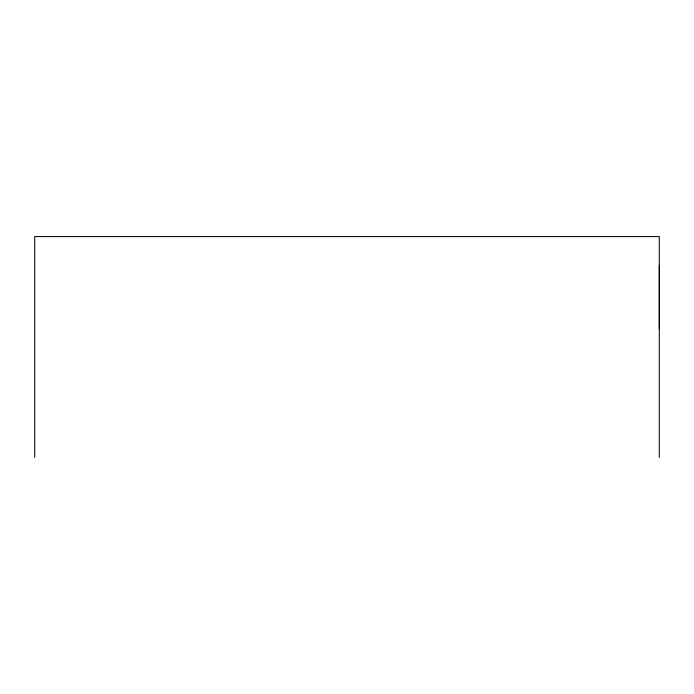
<?xml version="1.0" encoding="UTF-8"?>
<svg xmlns="http://www.w3.org/2000/svg" width="694" height="694" viewBox="0 0 694 694"><rect width="100%" height="100%" fill="white"/><g stroke="black" fill="none" stroke-linecap="round" stroke-linejoin="round"><path stroke-width="1.04" d="M659.3 328.678L659.3 265.264M659.3 457.424L659.3 236.576L34.7 236.576L34.7 457.424"/></g></svg>
